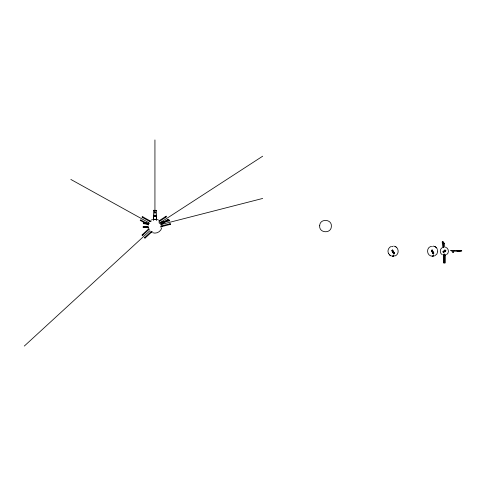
<?xml version="1.0" encoding="UTF-8"?>
<svg xmlns="http://www.w3.org/2000/svg" width="486" height="486" viewBox="0 0 486 486"><rect width="100%" height="100%" fill="white"/><g stroke="black" fill="none" stroke-linecap="round" stroke-linejoin="round"><path stroke-width="0.73" d="M153.448 220.529L153.461 210.304L156.437 210.359L156.425 220.535M148.212 227.788L143.176 227.351L143.206 226.646L148.273 226.895M148.364 224.113L143.321 223.675L143.352 222.971L144.816 222.971M147.525 227.533L145.369 227.351L145.399 226.646M437.734 251.517L436.847 254.087L434.49 255.958M154.949 215.468L154.949 216.519M155.344 212.327L155.32 212.254M155.168 216.519L155.313 215.541M161.953 226.488L161.966 225.832M161.376 226.652L161.388 226.081M154.554 212.279L154.56 212.777L154.694 212.036M155.241 216.489L155.168 215.468M148.036 224.757L148.206 224.052M154.706 216.361L155.022 215.45M155.417 216.361L155.168 215.729L154.84 216.252M161.759 227.788C160.896 231.713 156.31 234.161 152.568 232.703M154.639 212.358L155.022 213.02M154.615 212.127L155.095 212.783M155.447 215.972L154.949 216.252L154.937 214.745M155.168 212.746L155.234 212.382M154.706 215.936L154.627 216.507M140.764 220.723L141.104 220.109M142.55 217.509L142.89 216.896M154.591 212.479L155.131 212.303M155.198 212.722L155.022 211.951M154.724 215.948L155.168 215.784M149.652 221.446L150.162 220.923M148.868 228.681L141.961 235.03L142.434 235.546L149.305 229.137M24.3 346.062L149.913 230.698M151.292 231.451L144.445 237.739L144.919 238.255L152.294 231.482M441.902 247.89C439.532 249.494 439.781 253.461 442.327 254.755M446.519 254.664C449.477 253.012 448.821 248.073 445.534 247.259M158.636 221.069L166.236 216.142L166.619 216.732L159.451 221.379M160.641 222.381L262.671 156.2M161.066 223.876L168.235 219.229L168.618 219.818L160.854 224.854M151.322 220.049L152.568 219.459M445.844 250.831L443.147 252.301L442.758 251.584L445.534 250.071L445.905 250.746M391.23 246.414C388.514 247.398 387.148 250.855 388.49 253.419M394.96 255.958C399.917 254.354 398.793 246.445 393.733 246.104M430.76 246.414C426.38 247.836 426.58 254.652 430.845 255.988M444.812 246.931L444.368 243.358L442.886 241.566L442.169 241.876L442.886 247.587M443.645 243.668L444.368 243.358M154.718 216.155L155.058 216.319M158.898 222.807L169.547 220.073L169.717 220.753L159.414 223.396M160.799 224.581L262.671 198.452M160.848 226.099L170.458 223.639L170.635 224.319L160.325 226.962M154.84 212.011L155.198 212.084M153.448 219.429L156.285 219.472M153.448 219.283L156.425 219.283M154.985 212.813L154.663 212.643M444.137 254.95L443.42 254.95M445.285 254.95L444.575 254.95M393.952 254.852L393.952 255.994L393.15 256M432.68 256L433.482 255.994L433.482 254.852M433.427 256L433.451 256A5.103 1.33 90 0 1 432.595 255.994L432.333 256.013A4.83 4.666 -90 0 1 431.768 255.994M147.762 223.293L148.509 223.311L147.732 223.287M146.171 223.821L145.6 223.803M146.067 226.786L145.411 226.743L146.073 226.78M148.315 227.697L147.932 227.691M154.196 215.729L155.684 215.729M143.321 223.675L144.785 223.675M143.176 227.351L145.369 227.351M457.053 250.424L460.218 250.424M450.303 250.484L454.671 250.484L454.671 251.183L451.622 251.183L451.622 250.484M457.053 251.244L460.218 251.244M452.654 252.58L453.517 252.58M145.727 227.491L146.049 227.478L145.648 227.484M145.545 222.971L149.141 223.287M143.352 222.971L149.111 223.475M143.206 226.646L148.242 227.084M433.263 246.104L434.934 246.621M157.306 219.459L158.254 219.879M388.46 253.358L389.493 254.828L391.315 255.988M435.237 246.785L435.954 247.295M395.792 246.833L395.3 246.56M390.392 255.539L390.89 255.812M434.83 246.56L435.328 246.833M151.103 221.452L142.337 216.592L141.997 217.206L150.138 221.719M70.835 179.437L148.977 222.776M148.692 224.319L140.557 219.806L140.217 220.419L148.479 225.006M151.48 232.205L150.921 231.852M396.284 247.174L396.691 247.544M159.238 220.68L159.712 221.112M436.155 247.477L437.291 249.075M389.493 254.828L389.863 255.156M435.857 247.21L436.221 247.544M142.428 234.592L142.908 235.109M144.919 237.302L145.393 237.818M432.127 249.95L432.127 250.339A5.103 0.443 59.8 0 0 433.858 253.236A4.83 0.705 -30.9 0 1 433.123 253.668L431.392 250.381A2.558 0.377 -30.9 0 0 431.951 250.053M392.591 249.95L392.591 250.339A4.83 0.705 -30.9 0 1 391.856 250.77A5.103 0.443 59.8 0 0 393.593 253.668A4.83 0.705 -30.9 0 0 394.328 253.236L394.073 252.471M433.755 252.696L432.449 250.551M165.21 216.811L165.592 217.4M167.208 219.897L167.591 220.486M160.86 222.302L161.109 222.71M160.289 222.448L160.647 223.08M393.885 252.179L393.46 251.481M393.417 251.42L392.67 250.096A3.044 0.31 77.4 0 1 392.822 250.539M148.862 229.611L148.534 228.985M391.953 250.551L393.593 253.668M161.388 223.669L161.625 224.356M168.97 220.219L169.146 220.899M169.881 223.785L170.057 224.465M445.237 250.314L445.383 251.456A1.707 0.492 66.7 0 0 444.745 250.053M444.447 250.059L444.66 251.766A0.765 0.516 -39.4 0 1 445.322 251.45M443.268 242.617L443.803 246.9M442.886 241.566L443.603 247.277M453.025 251.183L453.025 252.58M445.31 254.846L445.31 262.902L443.372 262.902L443.372 254.846M444.344 254.846L444.344 262.902M444.137 253.704L444.137 262.902M437.473 249.719L437.473 251.183M431.392 250.381L431.392 250.77A5.103 0.443 59.8 0 0 433.123 253.668M156.425 215.158L156.425 219.514M154.937 139.938L154.937 213.342M153.448 215.158L153.448 219.514M432.127 250.339A4.83 0.705 -30.9 0 1 431.392 250.77M432.297 246.639A5.103 0.522 77.4 0 0 432.218 246.469A4.83 3.524 -18.8 0 0 431.44 246.639M432.637 256.025A5.103 1.33 90 0 1 431.799 256.037M433.482 253.704A3.044 0.79 -90 0 1 433.378 253.929M433.773 252.902A2.558 0.377 -30.9 0 1 433.172 253.249M432.224 250.029A3.044 0.31 77.4 0 1 432.303 250.333M433.312 253.728A2.558 2.466 -90 0 1 432.777 253.722M443.918 247.611A4.082 1.179 66.7 0 0 443.621 247.38L442.898 247.69A4.082 1.179 66.7 0 1 442.989 247.757M445.261 254.998A4.082 1.513 -90 0 1 444.186 254.998A4.082 1.513 90 0 0 444.502 255.223M444.939 251.955A0.765 0.711 -90 0 1 444.55 251.833M443.548 252.477A1.707 0.632 -90 0 1 443.439 252.155M444.137 251.833A0.765 0.711 -90 0 1 443.955 251.918M444.119 250.521A1.707 0.492 66.7 0 1 444.66 251.766M394.328 253.236A5.103 0.443 59.8 0 1 392.591 250.339M393.952 255.994A5.103 1.33 90 0 1 393.059 255.994L392.785 256.013A4.83 4.666 -90 0 1 392.238 255.994M392.767 246.639A5.103 0.522 77.4 0 0 392.688 246.469A4.83 3.524 -18.8 0 0 391.91 246.639M393.101 256.025A5.103 1.33 90 0 1 392.269 256.037M393.952 253.704A3.044 0.79 -90 0 1 393.848 253.929M392.421 250.053A2.558 0.377 -30.9 0 1 391.947 250.326M394.328 252.848A2.558 0.377 -30.9 0 1 393.642 253.249M393.782 253.728A2.558 2.466 -90 0 1 393.411 253.741M319.667 225.796C318.938 233.323 331.361 233.936 331.367 226.367C332.102 218.84 319.679 218.226 319.667 225.796M147.61 226.95L148.005 226.992L147.647 226.95M458.183 250.484L455.139 250.484L455.139 251.183L458.183 251.183L458.183 250.484M461.7 250.484L458.656 250.484L458.656 251.183L461.7 251.183L461.7 250.484M156.437 210.572L153.461 210.62L156.437 210.572M145.581 223.068L146.128 223.092L145.581 223.068"/></g></svg>
